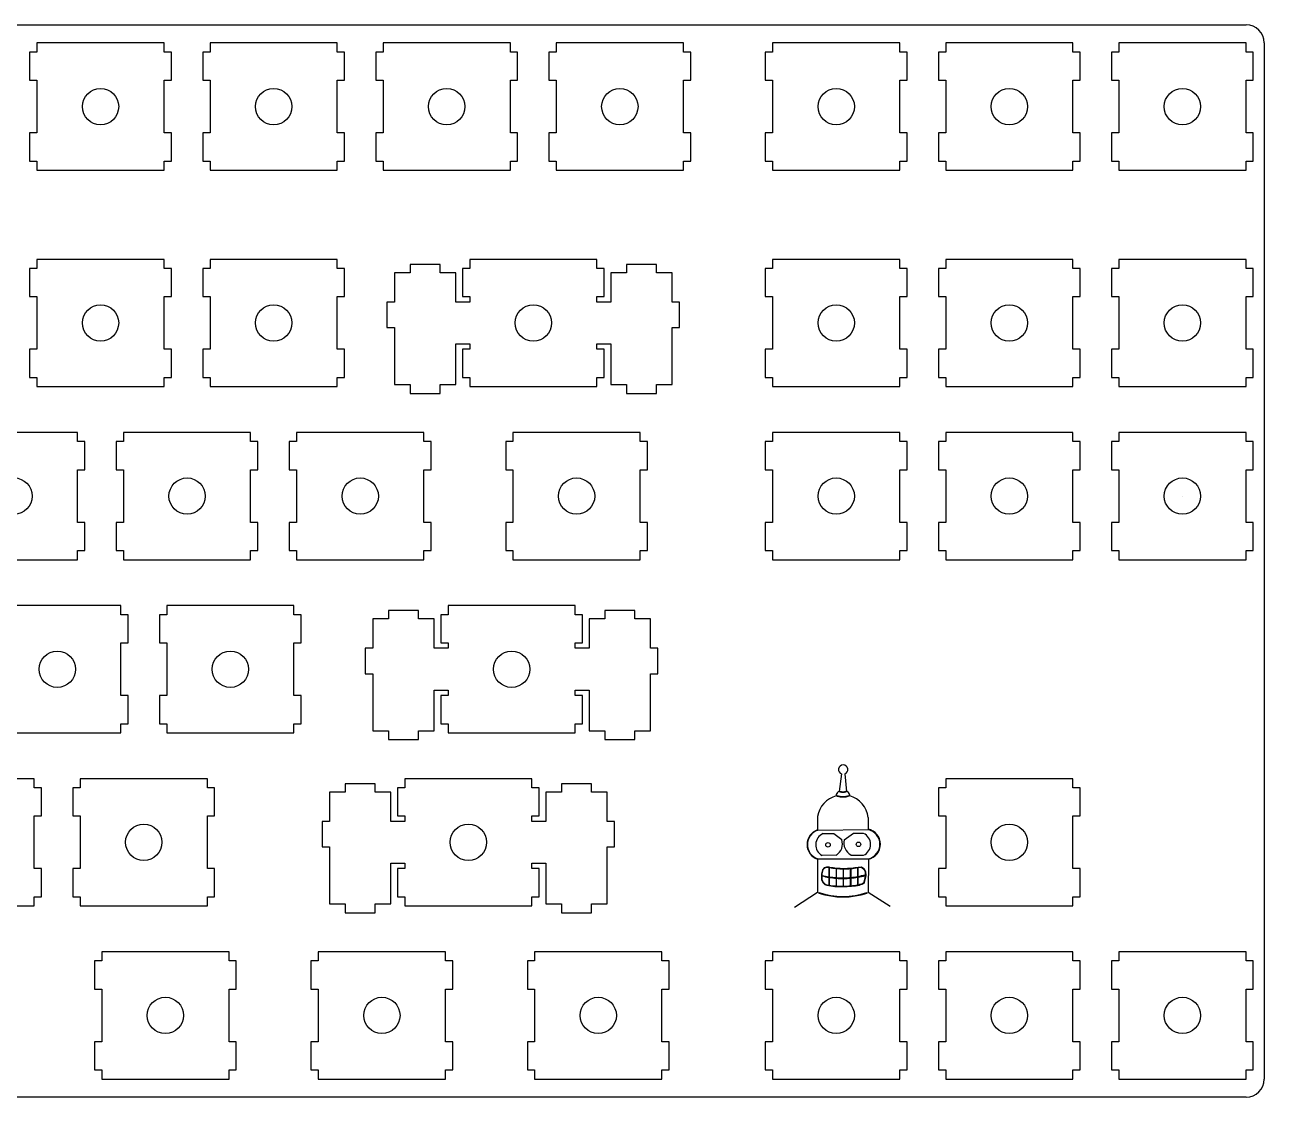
# Model space of a CAD drawing. Header units: centimetres. Extents: x 0 to 357, y 0 to 128.
# Drawn here: x 220.3 to 356.7, y 10.1 to 128.1 of the extents above; entities that cross this region are included whole.
import ezdxf

# ---------------------------------------------------------------- set-up
doc = ezdxf.new("R2010")
doc.units = ezdxf.units.CM

msp = doc.modelspace()

# ---------------------------------------------------------------- linework, layer by layer
for p, q in [((12.05, 128.06), (354.66, 128.06)), ((356.66, 126.06), (356.66, 12.05)), ((347.66, 76.2), (347.66, 76.2)), ((310.13, 45.63), (309.9, 43.69)), ((310.5, 45.63), (310.71, 43.69)), ((309.94, 43.7), (309.94, 43.7)), ((310.66, 43.7), (310.66, 43.7)), ((309.56, 43.37), (309.56, 43.21)), ((309.64, 43.22), (309.64, 43.22)), ((310.98, 43.24), (310.98, 43.24)), ((311.04, 43.37), (311.04, 43.21)), ((307.52, 40.94), (307.52, 39.47)), ((313.08, 40.83), (313.08, 39.55)), ((307.54, 39.42), (313.07, 39.5)), ((308.12, 39.06), (309.3, 39.06)), ((309.3, 39.06), (310.17, 38.41)), ((310.43, 38.38), (311.45, 39.12)), ((311.45, 39.12), (312.56, 39.09)), ((307.51, 36.24), (307.52, 32.57)), ((307.53, 36.29), (313.08, 36.28)), ((309.55, 36.67), (308.01, 36.64)), ((311.17, 36.7), (312.56, 36.68)), ((313.1, 36.23), (313.09, 32.61)), ((308.77, 35.32), (308.77, 34.3)), ((308.77, 34.24), (308.77, 33.38)), ((308.8, 34.3), (308.8, 35.32)), ((308.8, 33.38), (308.8, 34.24)), ((308.8, 33.38), (308.8, 34.24)), ((309.55, 35.21), (309.55, 34.22)), ((309.55, 34.15), (309.55, 33.3)), ((309.58, 34.21), (309.58, 35.21)), ((309.58, 33.29), (309.58, 34.15)), ((310.34, 35.17), (310.34, 34.19)), ((310.34, 34.12), (310.34, 33.27)), ((310.36, 34.19), (310.36, 35.17)), ((310.36, 33.27), (310.36, 34.12)), ((311.15, 34.24), (311.15, 35.2)), ((311.15, 33.31), (311.15, 34.16)), ((311.17, 35.21), (311.17, 34.24)), ((311.17, 34.16), (311.17, 33.32)), ((311.93, 34.34), (311.93, 35.31)), ((311.93, 33.42), (311.93, 34.26)), ((311.95, 35.31), (311.95, 34.35)), ((311.95, 34.27), (311.95, 33.42)), ((307.52, 32.57), (304.97, 30.94)), ((307.64, 32.51), (307.65, 32.56)), ((312.96, 32.51), (312.95, 32.56)), ((313.09, 32.61), (315.49, 31.06)), ((354.66, 10.05), (12.05, 10.05))]:
    msp.add_line(p, q)
at = {"color": 0}
for p, q in [((221.6, 126.06), (221.6, 125.06)), ((235.6, 126.06), (221.6, 126.06)), ((235.6, 125.06), (235.6, 126.06)), ((240.65, 126.06), (240.65, 125.06)), ((254.65, 126.06), (240.65, 126.06)), ((254.65, 125.06), (254.65, 126.06)), ((259.7, 126.06), (259.7, 125.06)), ((273.7, 126.06), (259.7, 126.06)), ((273.7, 125.06), (273.7, 126.06)), ((278.75, 126.06), (278.75, 125.06)), ((292.75, 126.06), (278.75, 126.06)), ((292.75, 125.06), (292.75, 126.06)), ((302.56, 126.06), (302.56, 125.06)), ((316.56, 126.06), (302.56, 126.06)), ((316.56, 125.06), (316.56, 126.06)), ((321.61, 126.06), (321.61, 125.06)), ((335.61, 126.06), (321.61, 126.06)), ((335.61, 125.06), (335.61, 126.06)), ((340.66, 126.06), (340.66, 125.06)), ((354.66, 126.06), (340.66, 126.06)), ((354.66, 125.06), (354.66, 126.06)), ((221.6, 125.06), (220.8, 125.06)), ((220.8, 125.06), (220.8, 121.96)), ((236.4, 125.06), (235.6, 125.06)), ((236.4, 121.96), (236.4, 125.06)), ((240.65, 125.06), (239.85, 125.06)), ((239.85, 125.06), (239.85, 121.96)), ((255.45, 125.06), (254.65, 125.06)), ((255.45, 121.96), (255.45, 125.06)), ((259.7, 125.06), (258.9, 125.06)), ((258.9, 125.06), (258.9, 121.96)), ((274.5, 125.06), (273.7, 125.06)), ((274.5, 121.96), (274.5, 125.06)), ((278.75, 125.06), (277.95, 125.06)), ((277.95, 125.06), (277.95, 121.96)), ((293.55, 125.06), (292.75, 125.06)), ((293.55, 121.96), (293.55, 125.06)), ((302.56, 125.06), (301.76, 125.06)), ((301.76, 125.06), (301.76, 121.96)), ((317.36, 125.06), (316.56, 125.06)), ((317.36, 121.96), (317.36, 125.06)), ((321.61, 125.06), (320.81, 125.06)), ((320.81, 125.06), (320.81, 121.96)), ((336.41, 125.06), (335.61, 125.06)), ((336.41, 121.96), (336.41, 125.06)), ((340.66, 125.06), (339.86, 125.06)), ((339.86, 125.06), (339.86, 121.96)), ((355.46, 125.06), (354.66, 125.06)), ((355.46, 121.96), (355.46, 125.06)), ((220.8, 121.96), (221.6, 121.96)), ((221.6, 121.96), (221.6, 116.16)), ((235.6, 116.16), (235.6, 121.96)), ((235.6, 121.96), (236.4, 121.96)), ((239.85, 121.96), (240.65, 121.96)), ((240.65, 121.96), (240.65, 116.16)), ((254.65, 116.16), (254.65, 121.96)), ((254.65, 121.96), (255.45, 121.96)), ((258.9, 121.96), (259.7, 121.96)), ((259.7, 121.96), (259.7, 116.16)), ((273.7, 116.16), (273.7, 121.96)), ((273.7, 121.96), (274.5, 121.96)), ((277.95, 121.96), (278.75, 121.96)), ((278.75, 121.96), (278.75, 116.16)), ((292.75, 116.16), (292.75, 121.96)), ((292.75, 121.96), (293.55, 121.96)), ((301.76, 121.96), (302.56, 121.96)), ((302.56, 121.96), (302.56, 116.16)), ((316.56, 116.16), (316.56, 121.96)), ((316.56, 121.96), (317.36, 121.96)), ((320.81, 121.96), (321.61, 121.96)), ((321.61, 121.96), (321.61, 116.16)), ((335.61, 116.16), (335.61, 121.96)), ((335.61, 121.96), (336.41, 121.96)), ((339.86, 121.96), (340.66, 121.96)), ((340.66, 121.96), (340.66, 116.16)), ((354.66, 116.16), (354.66, 121.96)), ((354.66, 121.96), (355.46, 121.96)), ((221.6, 116.16), (220.8, 116.16)), ((220.8, 116.16), (220.8, 113.06)), ((236.4, 116.16), (235.6, 116.16)), ((236.4, 113.06), (236.4, 116.16)), ((240.65, 116.16), (239.85, 116.16)), ((239.85, 116.16), (239.85, 113.06)), ((255.45, 116.16), (254.65, 116.16)), ((255.45, 113.06), (255.45, 116.16)), ((259.7, 116.16), (258.9, 116.16)), ((258.9, 116.16), (258.9, 113.06)), ((274.5, 116.16), (273.7, 116.16)), ((274.5, 113.06), (274.5, 116.16)), ((278.75, 116.16), (277.95, 116.16)), ((277.95, 116.16), (277.95, 113.06)), ((293.55, 116.16), (292.75, 116.16)), ((293.55, 113.06), (293.55, 116.16)), ((302.56, 116.16), (301.76, 116.16)), ((301.76, 116.16), (301.76, 113.06)), ((317.36, 116.16), (316.56, 116.16)), ((317.36, 113.06), (317.36, 116.16)), ((321.61, 116.16), (320.81, 116.16)), ((320.81, 116.16), (320.81, 113.06)), ((336.41, 116.16), (335.61, 116.16)), ((336.41, 113.06), (336.41, 116.16)), ((340.66, 116.16), (339.86, 116.16)), ((339.86, 116.16), (339.86, 113.06)), ((355.46, 116.16), (354.66, 116.16)), ((355.46, 113.06), (355.46, 116.16)), ((220.8, 113.06), (221.6, 113.06)), ((221.6, 113.06), (221.6, 112.06)), ((221.6, 112.06), (235.6, 112.06)), ((235.6, 112.06), (235.6, 113.06)), ((235.6, 113.06), (236.4, 113.06)), ((239.85, 113.06), (240.65, 113.06)), ((240.65, 113.06), (240.65, 112.06)), ((240.65, 112.06), (254.65, 112.06)), ((254.65, 112.06), (254.65, 113.06)), ((254.65, 113.06), (255.45, 113.06)), ((258.9, 113.06), (259.7, 113.06)), ((259.7, 113.06), (259.7, 112.06)), ((259.7, 112.06), (273.7, 112.06)), ((273.7, 112.06), (273.7, 113.06)), ((273.7, 113.06), (274.5, 113.06)), ((277.95, 113.06), (278.75, 113.06)), ((278.75, 113.06), (278.75, 112.06)), ((278.75, 112.06), (292.75, 112.06)), ((292.75, 112.06), (292.75, 113.06)), ((292.75, 113.06), (293.55, 113.06)), ((301.76, 113.06), (302.56, 113.06)), ((302.56, 113.06), (302.56, 112.06)), ((302.56, 112.06), (316.56, 112.06)), ((316.56, 112.06), (316.56, 113.06)), ((316.56, 113.06), (317.36, 113.06)), ((320.81, 113.06), (321.61, 113.06)), ((321.61, 113.06), (321.61, 112.06)), ((321.61, 112.06), (335.61, 112.06)), ((335.61, 112.06), (335.61, 113.06)), ((335.61, 113.06), (336.41, 113.06)), ((339.86, 113.06), (340.66, 113.06)), ((340.66, 113.06), (340.66, 112.06)), ((340.66, 112.06), (354.66, 112.06)), ((354.66, 112.06), (354.66, 113.06)), ((354.66, 113.06), (355.46, 113.06)), ((221.6, 101.25), (220.8, 101.25)), ((220.8, 101.25), (220.8, 98.15)), ((221.6, 102.25), (221.6, 101.25)), ((235.6, 102.25), (221.6, 102.25)), ((235.6, 101.25), (235.6, 102.25)), ((236.4, 101.25), (235.6, 101.25)), ((236.4, 98.15), (236.4, 101.25)), ((240.65, 101.25), (239.85, 101.25)), ((239.85, 101.25), (239.85, 98.15)), ((240.65, 102.25), (240.65, 101.25)), ((254.65, 102.25), (240.65, 102.25)), ((254.65, 101.25), (254.65, 102.25)), ((255.45, 101.25), (254.65, 101.25)), ((255.45, 98.15), (255.45, 101.25)), ((265.97, 101.7), (262.67, 101.7)), ((262.67, 101.7), (262.67, 100.78)), ((265.97, 100.78), (265.97, 101.7)), ((269.23, 101.25), (268.42, 101.25)), ((268.42, 101.25), (268.42, 98.15)), ((269.23, 102.25), (269.23, 101.25)), ((283.22, 102.25), (269.23, 102.25)), ((283.22, 101.25), (283.22, 102.25)), ((284.03, 101.25), (283.22, 101.25)), ((284.03, 98.15), (284.03, 101.25)), ((289.77, 101.7), (286.48, 101.7)), ((286.48, 101.7), (286.48, 100.78)), ((289.77, 100.78), (289.77, 101.7)), ((302.56, 101.25), (301.76, 101.25)), ((301.76, 101.25), (301.76, 98.15)), ((302.56, 102.25), (302.56, 101.25)), ((316.56, 102.25), (302.56, 102.25)), ((316.56, 101.25), (316.56, 102.25)), ((317.36, 101.25), (316.56, 101.25)), ((317.36, 98.15), (317.36, 101.25)), ((321.61, 101.25), (320.81, 101.25)), ((320.81, 101.25), (320.81, 98.15)), ((321.61, 102.25), (321.61, 101.25)), ((335.61, 102.25), (321.61, 102.25)), ((335.61, 101.25), (335.61, 102.25)), ((336.41, 101.25), (335.61, 101.25)), ((336.41, 98.15), (336.41, 101.25)), ((340.66, 101.25), (339.86, 101.25)), ((339.86, 101.25), (339.86, 98.15)), ((340.66, 102.25), (340.66, 101.25)), ((354.66, 102.25), (340.66, 102.25)), ((354.66, 101.25), (354.66, 102.25)), ((355.46, 101.25), (354.66, 101.25)), ((355.46, 98.15), (355.46, 101.25)), ((262.67, 100.78), (260.95, 100.78)), ((260.95, 100.78), (260.95, 97.55)), ((267.7, 100.78), (265.97, 100.78)), ((267.7, 97.55), (267.7, 100.78)), ((286.48, 100.78), (284.75, 100.78)), ((284.75, 100.78), (284.75, 97.55)), ((291.5, 100.78), (289.77, 100.78)), ((291.5, 97.55), (291.5, 100.78)), ((220.8, 98.15), (221.6, 98.15)), ((221.6, 98.15), (221.6, 92.35)), ((235.6, 92.35), (235.6, 98.15)), ((235.6, 98.15), (236.4, 98.15)), ((239.85, 98.15), (240.65, 98.15)), ((240.65, 98.15), (240.65, 92.35)), ((254.65, 92.35), (254.65, 98.15)), ((254.65, 98.15), (255.45, 98.15)), ((260.95, 97.55), (260.12, 97.55)), ((260.12, 97.55), (260.12, 94.75)), ((269.23, 97.55), (267.7, 97.55)), ((268.42, 98.15), (269.23, 98.15)), ((269.23, 98.15), (269.23, 97.55)), ((283.22, 97.55), (283.22, 98.15)), ((283.22, 98.15), (284.03, 98.15)), ((284.75, 97.55), (283.22, 97.55)), ((292.33, 97.55), (291.5, 97.55)), ((292.33, 94.75), (292.33, 97.55)), ((301.76, 98.15), (302.56, 98.15)), ((302.56, 98.15), (302.56, 92.35)), ((316.56, 92.35), (316.56, 98.15)), ((316.56, 98.15), (317.36, 98.15)), ((320.81, 98.15), (321.61, 98.15)), ((321.61, 98.15), (321.61, 92.35)), ((335.61, 92.35), (335.61, 98.15)), ((335.61, 98.15), (336.41, 98.15)), ((339.86, 98.15), (340.66, 98.15)), ((340.66, 98.15), (340.66, 92.35)), ((354.66, 92.35), (354.66, 98.15)), ((354.66, 98.15), (355.46, 98.15)), ((260.12, 94.75), (260.95, 94.75)), ((260.95, 94.75), (260.95, 88.48)), ((291.5, 88.48), (291.5, 94.75)), ((291.5, 94.75), (292.33, 94.75)), ((267.7, 88.48), (267.7, 92.95)), ((267.7, 92.95), (269.23, 92.95)), ((269.23, 92.95), (269.23, 92.35)), ((283.22, 92.35), (283.22, 92.95)), ((283.22, 92.95), (284.75, 92.95)), ((284.75, 92.95), (284.75, 88.48)), ((221.6, 92.35), (220.8, 92.35)), ((220.8, 92.35), (220.8, 89.25)), ((236.4, 92.35), (235.6, 92.35)), ((236.4, 89.25), (236.4, 92.35)), ((240.65, 92.35), (239.85, 92.35)), ((239.85, 92.35), (239.85, 89.25)), ((255.45, 92.35), (254.65, 92.35)), ((255.45, 89.25), (255.45, 92.35)), ((269.23, 92.35), (268.42, 92.35)), ((268.42, 92.35), (268.42, 89.25)), ((284.03, 92.35), (283.22, 92.35)), ((284.03, 89.25), (284.03, 92.35)), ((302.56, 92.35), (301.76, 92.35)), ((301.76, 92.35), (301.76, 89.25)), ((317.36, 92.35), (316.56, 92.35)), ((317.36, 89.25), (317.36, 92.35)), ((321.61, 92.35), (320.81, 92.35)), ((320.81, 92.35), (320.81, 89.25)), ((336.41, 92.35), (335.61, 92.35)), ((336.41, 89.25), (336.41, 92.35)), ((340.66, 92.35), (339.86, 92.35)), ((339.86, 92.35), (339.86, 89.25)), ((355.46, 92.35), (354.66, 92.35)), ((355.46, 89.25), (355.46, 92.35)), ((220.8, 89.25), (221.6, 89.25)), ((221.6, 89.25), (221.6, 88.25)), ((235.6, 88.25), (235.6, 89.25)), ((235.6, 89.25), (236.4, 89.25)), ((239.85, 89.25), (240.65, 89.25)), ((240.65, 89.25), (240.65, 88.25)), ((254.65, 88.25), (254.65, 89.25)), ((254.65, 89.25), (255.45, 89.25)), ((268.42, 89.25), (269.23, 89.25)), ((269.23, 89.25), (269.23, 88.25)), ((283.22, 88.25), (283.22, 89.25)), ((283.22, 89.25), (284.03, 89.25)), ((301.76, 89.25), (302.56, 89.25)), ((302.56, 89.25), (302.56, 88.25)), ((316.56, 88.25), (316.56, 89.25)), ((316.56, 89.25), (317.36, 89.25)), ((320.81, 89.25), (321.61, 89.25)), ((321.61, 89.25), (321.61, 88.25)), ((335.61, 88.25), (335.61, 89.25)), ((335.61, 89.25), (336.41, 89.25)), ((339.86, 89.25), (340.66, 89.25)), ((340.66, 89.25), (340.66, 88.25)), ((354.66, 88.25), (354.66, 89.25)), ((354.66, 89.25), (355.46, 89.25)), ((221.6, 88.25), (235.6, 88.25)), ((240.65, 88.25), (254.65, 88.25)), ((260.95, 88.48), (262.67, 88.48)), ((262.67, 88.48), (262.67, 87.5)), ((262.67, 87.5), (265.97, 87.5)), ((265.97, 87.5), (265.97, 88.48)), ((265.97, 88.48), (267.7, 88.48)), ((269.23, 88.25), (283.22, 88.25)), ((284.75, 88.48), (286.48, 88.48)), ((286.48, 88.48), (286.48, 87.5)), ((286.48, 87.5), (289.77, 87.5)), ((289.77, 87.5), (289.77, 88.48)), ((289.77, 88.48), (291.5, 88.48)), ((302.56, 88.25), (316.56, 88.25)), ((321.61, 88.25), (335.61, 88.25)), ((340.66, 88.25), (354.66, 88.25)), ((226.07, 83.2), (212.08, 83.2)), ((226.07, 82.2), (226.07, 83.2)), ((226.88, 82.2), (226.07, 82.2)), ((226.88, 79.1), (226.88, 82.2)), ((231.13, 82.2), (230.32, 82.2)), ((230.32, 82.2), (230.32, 79.1)), ((231.13, 83.2), (231.13, 82.2)), ((245.12, 83.2), (231.13, 83.2)), ((245.12, 82.2), (245.12, 83.2)), ((245.93, 82.2), (245.12, 82.2)), ((245.93, 79.1), (245.93, 82.2)), ((250.18, 82.2), (249.37, 82.2)), ((249.37, 82.2), (249.37, 79.1)), ((250.18, 83.2), (250.18, 82.2)), ((264.17, 83.2), (250.18, 83.2)), ((264.17, 82.2), (264.17, 83.2)), ((264.98, 82.2), (264.17, 82.2)), ((264.98, 79.1), (264.98, 82.2)), ((273.99, 82.2), (273.19, 82.2)), ((273.19, 82.2), (273.19, 79.1)), ((273.99, 83.2), (273.99, 82.2)), ((287.99, 83.2), (273.99, 83.2)), ((287.99, 82.2), (287.99, 83.2)), ((288.79, 82.2), (287.99, 82.2)), ((288.79, 79.1), (288.79, 82.2)), ((302.56, 82.2), (301.76, 82.2)), ((301.76, 82.2), (301.76, 79.1)), ((302.56, 83.2), (302.56, 82.2)), ((316.56, 83.2), (302.56, 83.2)), ((316.56, 82.2), (316.56, 83.2)), ((317.36, 82.2), (316.56, 82.2)), ((317.36, 79.1), (317.36, 82.2)), ((321.61, 82.2), (320.81, 82.2)), ((320.81, 82.2), (320.81, 79.1)), ((321.61, 83.2), (321.61, 82.2)), ((335.61, 83.2), (321.61, 83.2)), ((335.61, 82.2), (335.61, 83.2)), ((336.41, 82.2), (335.61, 82.2)), ((336.41, 79.1), (336.41, 82.2)), ((340.66, 82.2), (339.86, 82.2)), ((339.86, 82.2), (339.86, 79.1)), ((340.66, 83.2), (340.66, 82.2)), ((354.66, 83.2), (340.66, 83.2)), ((354.66, 82.2), (354.66, 83.2)), ((355.46, 82.2), (354.66, 82.2)), ((355.46, 79.1), (355.46, 82.2)), ((226.07, 73.3), (226.07, 79.1)), ((226.07, 79.1), (226.88, 79.1)), ((230.32, 79.1), (231.13, 79.1)), ((231.13, 79.1), (231.13, 73.3)), ((245.12, 73.3), (245.12, 79.1)), ((245.12, 79.1), (245.93, 79.1)), ((249.37, 79.1), (250.18, 79.1)), ((250.18, 79.1), (250.18, 73.3)), ((264.17, 73.3), (264.17, 79.1)), ((264.17, 79.1), (264.98, 79.1)), ((273.19, 79.1), (273.99, 79.1)), ((273.99, 79.1), (273.99, 73.3)), ((287.99, 73.3), (287.99, 79.1)), ((287.99, 79.1), (288.79, 79.1)), ((301.76, 79.1), (302.56, 79.1)), ((302.56, 79.1), (302.56, 73.3)), ((316.56, 73.3), (316.56, 79.1)), ((316.56, 79.1), (317.36, 79.1)), ((320.81, 79.1), (321.61, 79.1)), ((321.61, 79.1), (321.61, 73.3)), ((335.61, 73.3), (335.61, 79.1)), ((335.61, 79.1), (336.41, 79.1)), ((339.86, 79.1), (340.66, 79.1)), ((340.66, 79.1), (340.66, 73.3)), ((354.66, 73.3), (354.66, 79.1)), ((354.66, 79.1), (355.46, 79.1)), ((226.88, 73.3), (226.07, 73.3)), ((226.88, 70.2), (226.88, 73.3)), ((231.13, 73.3), (230.32, 73.3)), ((230.32, 73.3), (230.32, 70.2)), ((245.93, 73.3), (245.12, 73.3)), ((245.93, 70.2), (245.93, 73.3)), ((250.18, 73.3), (249.37, 73.3)), ((249.37, 73.3), (249.37, 70.2)), ((264.98, 73.3), (264.17, 73.3)), ((264.98, 70.2), (264.98, 73.3)), ((273.99, 73.3), (273.19, 73.3)), ((273.19, 73.3), (273.19, 70.2)), ((288.79, 73.3), (287.99, 73.3)), ((288.79, 70.2), (288.79, 73.3)), ((302.56, 73.3), (301.76, 73.3)), ((301.76, 73.3), (301.76, 70.2)), ((317.36, 73.3), (316.56, 73.3)), ((317.36, 70.2), (317.36, 73.3)), ((321.61, 73.3), (320.81, 73.3)), ((320.81, 73.3), (320.81, 70.2)), ((336.41, 73.3), (335.61, 73.3)), ((336.41, 70.2), (336.41, 73.3)), ((340.66, 73.3), (339.86, 73.3)), ((339.86, 73.3), (339.86, 70.2)), ((355.46, 73.3), (354.66, 73.3)), ((355.46, 70.2), (355.46, 73.3)), ((226.07, 69.2), (226.07, 70.2)), ((226.07, 70.2), (226.88, 70.2)), ((230.32, 70.2), (231.13, 70.2)), ((231.13, 70.2), (231.13, 69.2)), ((245.12, 69.2), (245.12, 70.2)), ((245.12, 70.2), (245.93, 70.2)), ((249.37, 70.2), (250.18, 70.2)), ((250.18, 70.2), (250.18, 69.2)), ((264.17, 69.2), (264.17, 70.2)), ((264.17, 70.2), (264.98, 70.2)), ((273.19, 70.2), (273.99, 70.2)), ((273.99, 70.2), (273.99, 69.2)), ((287.99, 69.2), (287.99, 70.2)), ((287.99, 70.2), (288.79, 70.2)), ((301.76, 70.2), (302.56, 70.2)), ((302.56, 70.2), (302.56, 69.2)), ((316.56, 69.2), (316.56, 70.2)), ((316.56, 70.2), (317.36, 70.2)), ((320.81, 70.2), (321.61, 70.2)), ((321.61, 70.2), (321.61, 69.2)), ((335.61, 69.2), (335.61, 70.2)), ((335.61, 70.2), (336.41, 70.2)), ((339.86, 70.2), (340.66, 70.2)), ((340.66, 70.2), (340.66, 69.2)), ((354.66, 69.2), (354.66, 70.2)), ((354.66, 70.2), (355.46, 70.2)), ((212.08, 69.2), (226.07, 69.2)), ((231.13, 69.2), (245.12, 69.2)), ((250.18, 69.2), (264.17, 69.2)), ((273.99, 69.2), (287.99, 69.2)), ((302.56, 69.2), (316.56, 69.2)), ((321.61, 69.2), (335.61, 69.2)), ((340.66, 69.2), (354.66, 69.2)), ((230.84, 64.15), (216.84, 64.15)), ((230.84, 63.15), (230.84, 64.15)), ((235.89, 64.15), (235.89, 63.15)), ((249.89, 64.15), (235.89, 64.15)), ((249.89, 63.15), (249.89, 64.15)), ((266.84, 64.15), (266.84, 63.15)), ((280.84, 64.15), (266.84, 64.15)), ((280.84, 63.15), (280.84, 64.15)), ((231.64, 63.15), (230.84, 63.15)), ((231.64, 60.05), (231.64, 63.15)), ((235.89, 63.15), (235.09, 63.15)), ((235.09, 63.15), (235.09, 60.05)), ((250.69, 63.15), (249.89, 63.15)), ((250.69, 60.05), (250.69, 63.15)), ((263.59, 63.6), (260.29, 63.6)), ((260.29, 63.6), (260.29, 62.68)), ((263.59, 62.68), (263.59, 63.6)), ((266.84, 63.15), (266.04, 63.15)), ((266.04, 63.15), (266.04, 60.05)), ((281.64, 63.15), (280.84, 63.15)), ((281.64, 60.05), (281.64, 63.15)), ((287.39, 63.6), (284.09, 63.6)), ((284.09, 63.6), (284.09, 62.68)), ((287.39, 62.68), (287.39, 63.6)), ((260.29, 62.68), (258.57, 62.68)), ((258.57, 62.68), (258.57, 59.45)), ((265.32, 62.68), (263.59, 62.68)), ((265.32, 59.45), (265.32, 62.68)), ((284.09, 62.68), (282.37, 62.68)), ((282.37, 62.68), (282.37, 59.45)), ((289.12, 62.68), (287.39, 62.68)), ((289.12, 59.45), (289.12, 62.68)), ((230.84, 54.25), (230.84, 60.05)), ((230.84, 60.05), (231.64, 60.05)), ((235.09, 60.05), (235.89, 60.05)), ((235.89, 60.05), (235.89, 54.25)), ((249.89, 54.25), (249.89, 60.05)), ((249.89, 60.05), (250.69, 60.05)), ((266.04, 60.05), (266.84, 60.05)), ((266.84, 60.05), (266.84, 59.45)), ((280.84, 59.45), (280.84, 60.05)), ((280.84, 60.05), (281.64, 60.05)), ((258.57, 59.45), (257.74, 59.45)), ((257.74, 59.45), (257.74, 56.65)), ((266.84, 59.45), (265.32, 59.45)), ((282.37, 59.45), (280.84, 59.45)), ((289.94, 59.45), (289.12, 59.45)), ((289.94, 56.65), (289.94, 59.45)), ((257.74, 56.65), (258.57, 56.65)), ((258.57, 56.65), (258.57, 50.38)), ((289.12, 50.38), (289.12, 56.65)), ((289.12, 56.65), (289.94, 56.65)), ((265.32, 50.38), (265.32, 54.85)), ((265.32, 54.85), (266.84, 54.85)), ((266.84, 54.85), (266.84, 54.25)), ((280.84, 54.25), (280.84, 54.85)), ((280.84, 54.85), (282.37, 54.85)), ((282.37, 54.85), (282.37, 50.38)), ((231.64, 54.25), (230.84, 54.25)), ((231.64, 51.15), (231.64, 54.25)), ((235.89, 54.25), (235.09, 54.25)), ((235.09, 54.25), (235.09, 51.15)), ((250.69, 54.25), (249.89, 54.25)), ((250.69, 51.15), (250.69, 54.25)), ((266.84, 54.25), (266.04, 54.25)), ((266.04, 54.25), (266.04, 51.15)), ((281.64, 54.25), (280.84, 54.25)), ((281.64, 51.15), (281.64, 54.25)), ((230.84, 50.15), (230.84, 51.15)), ((230.84, 51.15), (231.64, 51.15)), ((235.09, 51.15), (235.89, 51.15)), ((235.89, 51.15), (235.89, 50.15)), ((249.89, 50.15), (249.89, 51.15)), ((249.89, 51.15), (250.69, 51.15)), ((266.04, 51.15), (266.84, 51.15)), ((266.84, 51.15), (266.84, 50.15)), ((280.84, 50.15), (280.84, 51.15)), ((280.84, 51.15), (281.64, 51.15)), ((216.84, 50.15), (230.84, 50.15)), ((235.89, 50.15), (249.89, 50.15)), ((258.57, 50.38), (260.29, 50.38)), ((260.29, 50.38), (260.29, 49.4)), ((260.29, 49.4), (263.59, 49.4)), ((263.59, 49.4), (263.59, 50.38)), ((263.59, 50.38), (265.32, 50.38)), ((266.84, 50.15), (280.84, 50.15)), ((282.37, 50.38), (284.09, 50.38)), ((284.09, 50.38), (284.09, 49.4)), ((284.09, 49.4), (287.39, 49.4)), ((287.39, 49.4), (287.39, 50.38)), ((287.39, 50.38), (289.12, 50.38)), ((221.31, 45.1), (207.31, 45.1)), ((221.31, 44.1), (221.31, 45.1)), ((226.36, 45.1), (226.36, 44.1)), ((240.36, 45.1), (226.36, 45.1)), ((240.36, 44.1), (240.36, 45.1)), ((262.08, 45.1), (262.08, 44.1)), ((276.08, 45.1), (262.08, 45.1)), ((276.08, 44.1), (276.08, 45.1)), ((321.61, 45.1), (321.61, 44.1)), ((335.61, 45.1), (321.61, 45.1)), ((335.61, 44.1), (335.61, 45.1)), ((222.11, 44.1), (221.31, 44.1)), ((222.11, 41), (222.11, 44.1)), ((226.36, 44.1), (225.56, 44.1)), ((225.56, 44.1), (225.56, 41)), ((241.16, 44.1), (240.36, 44.1)), ((241.16, 41), (241.16, 44.1)), ((258.83, 44.55), (255.53, 44.55)), ((255.53, 44.55), (255.53, 43.63)), ((258.83, 43.63), (258.83, 44.55)), ((262.08, 44.1), (261.28, 44.1)), ((261.28, 44.1), (261.28, 41)), ((276.88, 44.1), (276.08, 44.1)), ((276.88, 41), (276.88, 44.1)), ((282.63, 44.55), (279.33, 44.55)), ((279.33, 44.55), (279.33, 43.63)), ((282.63, 43.63), (282.63, 44.55)), ((321.61, 44.1), (320.81, 44.1)), ((320.81, 44.1), (320.81, 41)), ((336.41, 44.1), (335.61, 44.1)), ((336.41, 41), (336.41, 44.1)), ((255.53, 43.63), (253.81, 43.63)), ((253.81, 43.63), (253.81, 40.4)), ((260.56, 43.63), (258.83, 43.63)), ((260.56, 40.4), (260.56, 43.63)), ((279.33, 43.63), (277.61, 43.63)), ((277.61, 43.63), (277.61, 40.4)), ((284.36, 43.63), (282.63, 43.63)), ((284.36, 40.4), (284.36, 43.63)), ((221.31, 35.2), (221.31, 41)), ((221.31, 41), (222.11, 41)), ((225.56, 41), (226.36, 41)), ((226.36, 41), (226.36, 35.2)), ((240.36, 35.2), (240.36, 41)), ((240.36, 41), (241.16, 41)), ((261.28, 41), (262.08, 41)), ((262.08, 41), (262.08, 40.4)), ((276.08, 40.4), (276.08, 41)), ((276.08, 41), (276.88, 41)), ((320.81, 41), (321.61, 41)), ((321.61, 41), (321.61, 35.2)), ((335.61, 35.2), (335.61, 41)), ((335.61, 41), (336.41, 41)), ((253.81, 40.4), (252.98, 40.4)), ((252.98, 40.4), (252.98, 37.6)), ((262.08, 40.4), (260.56, 40.4)), ((277.61, 40.4), (276.08, 40.4)), ((285.18, 40.4), (284.36, 40.4)), ((285.18, 37.6), (285.18, 40.4)), ((252.98, 37.6), (253.81, 37.6)), ((253.81, 37.6), (253.81, 31.33)), ((284.36, 31.33), (284.36, 37.6)), ((284.36, 37.6), (285.18, 37.6)), ((260.56, 31.33), (260.56, 35.8)), ((260.56, 35.8), (262.08, 35.8)), ((262.08, 35.8), (262.08, 35.2)), ((276.08, 35.2), (276.08, 35.8)), ((276.08, 35.8), (277.61, 35.8)), ((277.61, 35.8), (277.61, 31.33)), ((222.11, 35.2), (221.31, 35.2)), ((222.11, 32.1), (222.11, 35.2)), ((226.36, 35.2), (225.56, 35.2)), ((225.56, 35.2), (225.56, 32.1)), ((241.16, 35.2), (240.36, 35.2)), ((241.16, 32.1), (241.16, 35.2)), ((262.08, 35.2), (261.28, 35.2)), ((261.28, 35.2), (261.28, 32.1)), ((276.88, 35.2), (276.08, 35.2)), ((276.88, 32.1), (276.88, 35.2)), ((321.61, 35.2), (320.81, 35.2)), ((320.81, 35.2), (320.81, 32.1)), ((336.41, 35.2), (335.61, 35.2)), ((336.41, 32.1), (336.41, 35.2)), ((221.31, 31.1), (221.31, 32.1)), ((221.31, 32.1), (222.11, 32.1)), ((225.56, 32.1), (226.36, 32.1)), ((226.36, 32.1), (226.36, 31.1)), ((240.36, 31.1), (240.36, 32.1)), ((240.36, 32.1), (241.16, 32.1)), ((261.28, 32.1), (262.08, 32.1)), ((262.08, 32.1), (262.08, 31.1)), ((276.08, 31.1), (276.08, 32.1)), ((276.08, 32.1), (276.88, 32.1)), ((320.81, 32.1), (321.61, 32.1)), ((321.61, 32.1), (321.61, 31.1)), ((335.61, 31.1), (335.61, 32.1)), ((335.61, 32.1), (336.41, 32.1)), ((207.31, 31.1), (221.31, 31.1)), ((226.36, 31.1), (240.36, 31.1)), ((253.81, 31.33), (255.53, 31.33)), ((255.53, 31.33), (255.53, 30.35)), ((255.53, 30.35), (258.83, 30.35)), ((258.83, 30.35), (258.83, 31.33)), ((258.83, 31.33), (260.56, 31.33)), ((262.08, 31.1), (276.08, 31.1)), ((277.61, 31.33), (279.33, 31.33)), ((279.33, 31.33), (279.33, 30.35)), ((279.33, 30.35), (282.63, 30.35)), ((282.63, 30.35), (282.63, 31.33)), ((282.63, 31.33), (284.36, 31.33)), ((321.61, 31.1), (335.61, 31.1)), ((228.74, 26.05), (228.74, 25.05)), ((242.74, 26.05), (228.74, 26.05)), ((242.74, 25.05), (242.74, 26.05)), ((252.56, 26.05), (252.56, 25.05)), ((266.56, 26.05), (252.56, 26.05)), ((266.56, 25.05), (266.56, 26.05)), ((276.37, 26.05), (276.37, 25.05)), ((290.37, 26.05), (276.37, 26.05)), ((290.37, 25.05), (290.37, 26.05)), ((302.56, 26.05), (302.56, 25.05)), ((316.56, 26.05), (302.56, 26.05)), ((316.56, 25.05), (316.56, 26.05)), ((321.61, 26.05), (321.61, 25.05)), ((335.61, 26.05), (321.61, 26.05)), ((335.61, 25.05), (335.61, 26.05)), ((340.66, 26.05), (340.66, 25.05)), ((354.66, 26.05), (340.66, 26.05)), ((354.66, 25.05), (354.66, 26.05)), ((228.74, 25.05), (227.94, 25.05)), ((227.94, 25.05), (227.94, 21.95)), ((243.54, 25.05), (242.74, 25.05)), ((243.54, 21.95), (243.54, 25.05)), ((252.56, 25.05), (251.76, 25.05)), ((251.76, 25.05), (251.76, 21.95)), ((267.36, 25.05), (266.56, 25.05)), ((267.36, 21.95), (267.36, 25.05)), ((276.37, 25.05), (275.57, 25.05)), ((275.57, 25.05), (275.57, 21.95)), ((291.17, 25.05), (290.37, 25.05)), ((291.17, 21.95), (291.17, 25.05)), ((302.56, 25.05), (301.76, 25.05)), ((301.76, 25.05), (301.76, 21.95)), ((317.36, 25.05), (316.56, 25.05)), ((317.36, 21.95), (317.36, 25.05)), ((321.61, 25.05), (320.81, 25.05)), ((320.81, 25.05), (320.81, 21.95)), ((336.41, 25.05), (335.61, 25.05)), ((336.41, 21.95), (336.41, 25.05)), ((340.66, 25.05), (339.86, 25.05)), ((339.86, 25.05), (339.86, 21.95)), ((355.46, 25.05), (354.66, 25.05)), ((355.46, 21.95), (355.46, 25.05)), ((227.94, 21.95), (228.74, 21.95)), ((228.74, 21.95), (228.74, 16.15)), ((242.74, 16.15), (242.74, 21.95)), ((242.74, 21.95), (243.54, 21.95)), ((251.76, 21.95), (252.56, 21.95)), ((252.56, 21.95), (252.56, 16.15)), ((266.56, 16.15), (266.56, 21.95)), ((266.56, 21.95), (267.36, 21.95)), ((275.57, 21.95), (276.37, 21.95)), ((276.37, 21.95), (276.37, 16.15)), ((290.37, 16.15), (290.37, 21.95)), ((290.37, 21.95), (291.17, 21.95)), ((301.76, 21.95), (302.56, 21.95)), ((302.56, 21.95), (302.56, 16.15)), ((316.56, 16.15), (316.56, 21.95)), ((316.56, 21.95), (317.36, 21.95)), ((320.81, 21.95), (321.61, 21.95)), ((321.61, 21.95), (321.61, 16.15)), ((335.61, 16.15), (335.61, 21.95)), ((335.61, 21.95), (336.41, 21.95)), ((339.86, 21.95), (340.66, 21.95)), ((340.66, 21.95), (340.66, 16.15)), ((354.66, 16.15), (354.66, 21.95)), ((354.66, 21.95), (355.46, 21.95)), ((228.74, 16.15), (227.94, 16.15)), ((227.94, 16.15), (227.94, 13.05)), ((243.54, 16.15), (242.74, 16.15)), ((243.54, 13.05), (243.54, 16.15)), ((252.56, 16.15), (251.76, 16.15)), ((251.76, 16.15), (251.76, 13.05)), ((267.36, 16.15), (266.56, 16.15)), ((267.36, 13.05), (267.36, 16.15)), ((276.37, 16.15), (275.57, 16.15)), ((275.57, 16.15), (275.57, 13.05)), ((291.17, 16.15), (290.37, 16.15)), ((291.17, 13.05), (291.17, 16.15)), ((302.56, 16.15), (301.76, 16.15)), ((301.76, 16.15), (301.76, 13.05)), ((317.36, 16.15), (316.56, 16.15)), ((317.36, 13.05), (317.36, 16.15)), ((321.61, 16.15), (320.81, 16.15)), ((320.81, 16.15), (320.81, 13.05)), ((336.41, 16.15), (335.61, 16.15)), ((336.41, 13.05), (336.41, 16.15)), ((340.66, 16.15), (339.86, 16.15)), ((339.86, 16.15), (339.86, 13.05)), ((355.46, 16.15), (354.66, 16.15)), ((355.46, 13.05), (355.46, 16.15)), ((227.94, 13.05), (228.74, 13.05)), ((228.74, 13.05), (228.74, 12.05)), ((242.74, 12.05), (242.74, 13.05)), ((242.74, 13.05), (243.54, 13.05)), ((251.76, 13.05), (252.56, 13.05)), ((252.56, 13.05), (252.56, 12.05)), ((266.56, 12.05), (266.56, 13.05)), ((266.56, 13.05), (267.36, 13.05)), ((275.57, 13.05), (276.37, 13.05)), ((276.37, 13.05), (276.37, 12.05)), ((290.37, 12.05), (290.37, 13.05)), ((290.37, 13.05), (291.17, 13.05)), ((301.76, 13.05), (302.56, 13.05)), ((302.56, 13.05), (302.56, 12.05)), ((316.56, 12.05), (316.56, 13.05)), ((316.56, 13.05), (317.36, 13.05)), ((320.81, 13.05), (321.61, 13.05)), ((321.61, 13.05), (321.61, 12.05)), ((335.61, 12.05), (335.61, 13.05)), ((335.61, 13.05), (336.41, 13.05)), ((339.86, 13.05), (340.66, 13.05)), ((340.66, 13.05), (340.66, 12.05)), ((354.66, 12.05), (354.66, 13.05)), ((354.66, 13.05), (355.46, 13.05)), ((228.74, 12.05), (242.74, 12.05)), ((252.56, 12.05), (266.56, 12.05)), ((276.37, 12.05), (290.37, 12.05)), ((302.56, 12.05), (316.56, 12.05)), ((321.61, 12.05), (335.61, 12.05)), ((340.66, 12.05), (354.66, 12.05))]:
    msp.add_line(p, q, dxfattribs=at)
for points in [[(308.82, 35.37), (308.49, 35.38), (308.25, 35.3), (308.05, 35.08), (307.95, 34.64), (307.93, 33.99), (308.08, 33.67), (308.31, 33.44), (308.53, 33.37)], [(307.99, 34.41), (307.98, 34), (308.12, 33.7), (308.34, 33.48), (308.54, 33.42)], [(308.77, 35.32), (308.49, 35.33), (308.27, 35.25), (308.09, 35.06), (307.99, 34.64), (307.99, 34.46)], [(308.81, 35.32), (308.8, 35.32)], [(311.99, 35.37), (312.3, 35.4), (312.44, 35.34), (312.61, 35.2), (312.78, 34.9), (312.81, 34.45), (312.72, 33.97), (312.59, 33.58), (312.39, 33.47), (312.13, 33.4)], [(312, 35.32), (312.29, 35.35), (312.42, 35.3), (312.57, 35.17), (312.73, 34.88), (312.75, 34.53)], [(312.76, 34.44), (312.67, 33.98), (312.55, 33.61), (312.37, 33.51), (312.12, 33.45)]]:
    msp.add_lwpolyline(points)
for centre, radius in [((228.6, 119.06), 2), ((247.65, 119.06), 2), ((266.7, 119.06), 2), ((285.75, 119.06), 2), ((309.56, 119.06), 2), ((328.61, 119.06), 2), ((347.66, 119.06), 2), ((228.6, 95.25), 2), ((247.65, 95.25), 2), ((276.23, 95.25), 2), ((309.56, 95.25), 2), ((328.61, 95.25), 2), ((347.66, 95.25), 2), ((219.08, 76.2), 2), ((238.13, 76.2), 2), ((257.18, 76.2), 2), ((280.99, 76.2), 2), ((309.56, 76.2), 2), ((328.61, 76.2), 2), ((347.66, 76.2), 2), ((223.84, 57.15), 2), ((242.89, 57.15), 2), ((273.84, 57.15), 2), ((233.36, 38.1), 2), ((269.08, 38.1), 2), ((328.61, 38.1), 2), ((308.66, 37.82), 0.247), ((312.01, 37.88), 0.247), ((235.74, 19.05), 2), ((259.56, 19.05), 2), ((283.37, 19.05), 2), ((309.56, 19.05), 2), ((328.61, 19.05), 2), ((347.66, 19.05), 2)]:
    msp.add_circle(centre, radius)
for centre, radius, start, end in [((354.66, 126.06), 2, 0, 90), ((310.32, 46.1), 0.511, 290.3868, 248.2552), ((310.04, 43.2), 0.508, 106.489, 160.5339), ((309.96, 43.69), 0.0245, 73.3194, 162.1086), ((309.96, 43.69), 0.0245, 162.1086, 253.3194), ((310.3, 44.8), 1.18, 253.3194, 287.1649), ((310.3, 44.8), 1.13, 253.3194, 287.1649), ((310.64, 43.69), 0.0245, 18.3757, 107.1649), ((310.64, 43.69), 0.0245, 287.1649, 18.3757), ((310.56, 43.2), 0.508, 19.4661, 73.511), ((310.29, 40.5), 2.81, 105.0656, 170.9308), ((309.66, 43.21), 0.0245, 72.0897, 161.4031), ((309.66, 43.21), 0.0245, 161.4031, 252.0897), ((310.29, 45.16), 2.07, 252.0897, 289.1933), ((310.29, 45.16), 2.02, 252.0897, 289.1933), ((310.96, 43.23), 0.0245, 19.88, 109.1933), ((310.96, 43.23), 0.0245, 289.1933, 19.88), ((310.28, 40.5), 2.82, 6.7311, 74.2976), ((308.04, 37.85), 1.69, 107.9553, 251.8), ((308.04, 37.85), 1.65, 107.9553, 251.8), ((308.66, 37.82), 1.35, 113.4511, 241.0928), ((308.76, 37.93), 1.49, 302.0104, 18.8446), ((311.97, 38.06), 1.57, 168.3498, 239.606), ((312.01, 37.88), 1.33, 294.7568, 65.2432), ((312.72, 37.89), 1.65, 282.8213, 77.5865), ((312.72, 37.89), 1.7, 282.8213, 77.5865), ((310.23, 43.68), 9.49, 256.344, 261.1725), ((310.3, 43.67), 9.55, 256.0057, 260.8144), ((310.23, 43.68), 9.49, 261.3341, 265.9049), ((310.3, 43.67), 9.55, 260.9751, 265.5188), ((310.41, 43.94), 8.76, 259.5272, 264.4195), ((310.41, 43.94), 8.71, 259.5041, 280.4959), ((310.41, 43.94), 8.76, 264.5933, 269.5534), ((310.23, 43.68), 9.49, 266.065, 270.6419), ((310.3, 43.67), 9.55, 265.6779, 270.2254), ((310.41, 43.94), 8.76, 269.7264, 274.8573), ((310.23, 43.68), 9.49, 270.8016, 275.5438), ((310.3, 43.67), 9.55, 270.384, 275.0927), ((310.41, 43.94), 8.76, 275.0308, 279.9918), ((310.23, 43.68), 9.49, 275.7043, 280.2913), ((310.3, 43.67), 9.55, 275.252, 279.8034), ((310.41, 43.94), 8.76, 280.1675, 280.4841), ((310.23, 43.68), 9.49, 280.4537, 285.4279), ((310.3, 43.67), 9.55, 279.9645, 284.9209), ((310.24, 43.35), 10.13, 260.2529, 280.74), ((310.24, 43.35), 10.08, 260.2717, 261.6343), ((310.24, 43.35), 10.08, 261.7863, 266.0868), ((310.24, 43.35), 10.08, 266.2375, 270.5464), ((310.24, 43.35), 10.08, 270.6967, 275.1602), ((310.24, 43.35), 10.08, 275.3112, 279.6242), ((310.24, 43.35), 10.08, 279.7767, 280.7312), ((310.3, 40.61), 8.52, 251.7992, 288.2008), ((310.3, 40.61), 8.47, 251.7992, 288.2008), ((354.66, 12.05), 2, 270, 0)]:
    msp.add_arc(centre, radius, start, end)

doc.saveas('drawing.dxf')
